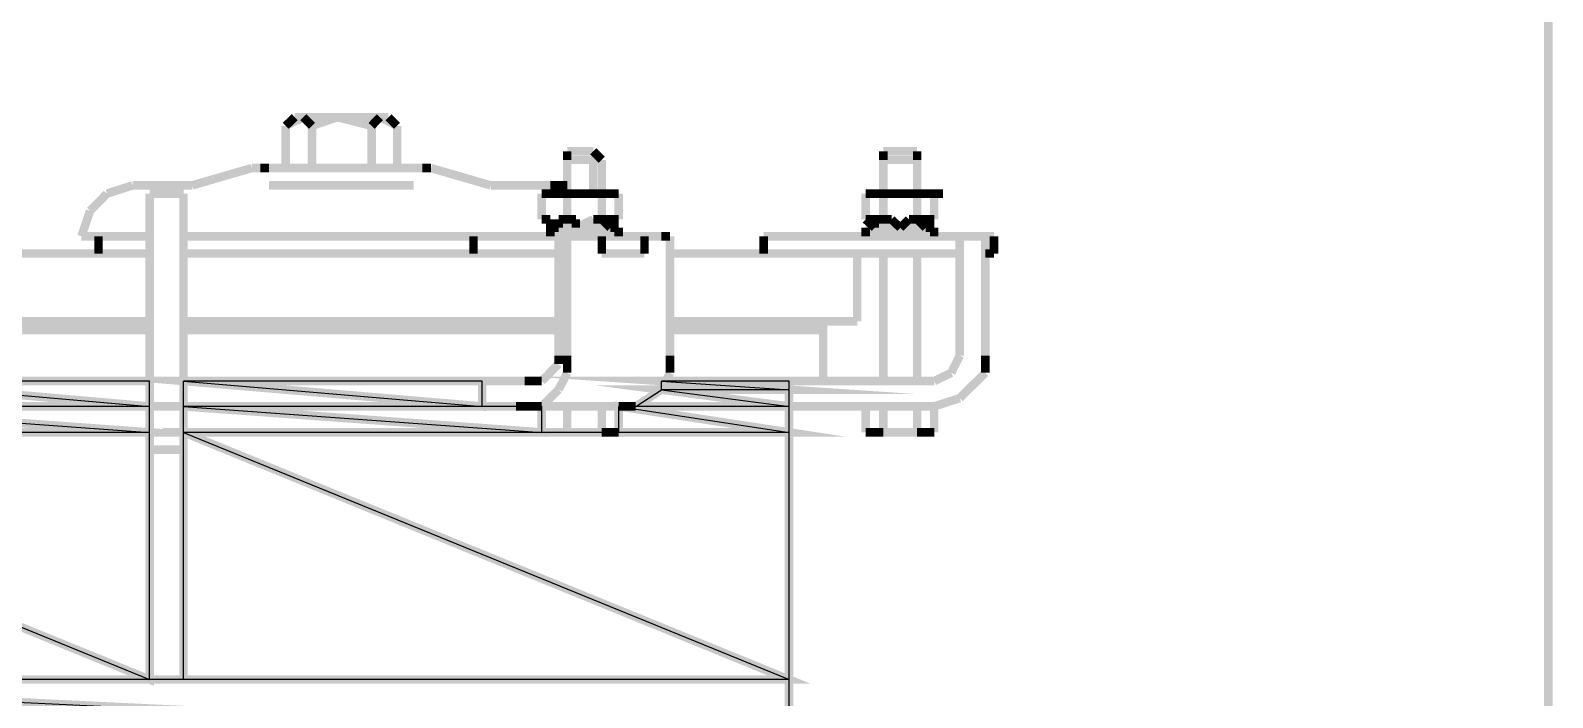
# Model space of a CAD drawing. Extents: x 219 to 1226, y 175 to 465.
# Drawn here: x 338.01 to 345.58, y 229.28 to 232.6 of the extents above; entities that cross this region are included whole.
import ezdxf

# ---------------------------------------------------------------- set-up
doc = ezdxf.new("R2010")
doc.units = 0
doc.header["$MEASUREMENT"] = 0
doc.layers.add('C00-00-00-BLACK', color=7, linetype='Continuous')
doc.layers.add('CC6-C8-CA', color=254, linetype='Continuous')

msp = doc.modelspace()

# ---------------------------------------------------------------- linework, layer by layer
at = {"layer": 'C00-00-00-BLACK', "const_width": 0.0423}
for points in [[(345.5591, 225.3466), (345.5591, 239.1656)], [(339.3681, 232.1706), (339.2801, 232.1276)], [(339.2801, 232.1276), (339.3251, 232.1706)], [(339.7911, 232.1706), (339.3251, 232.1706)], [(339.4111, 232.1276), (339.3681, 232.1706)], [(339.5371, 232.1706), (339.4111, 232.1276)], [(339.7071, 232.1276), (339.5371, 232.1706)], [(339.7481, 232.1706), (339.7071, 232.1276)], [(339.8341, 232.1276), (339.7481, 232.1706)], [(339.8341, 232.1276), (339.7911, 232.1706)], [(339.2801, 231.9176), (339.2801, 232.1276)], [(339.4111, 231.9176), (339.4111, 232.1276)], [(339.7071, 231.9176), (339.7071, 232.1276)], [(339.8341, 231.9176), (339.8341, 232.1276)], [(340.8091, 232.0016), (340.6801, 232.0016)], [(340.6801, 231.9586), (340.6801, 232.0016)], [(340.8521, 231.9586), (340.8091, 232.0016)], [(342.4201, 232.0016), (342.2521, 232.0016)], [(342.2521, 232.0016), (342.2521, 231.9586)], [(342.4201, 231.9586), (342.4201, 232.0016)], [(338.8151, 231.8316), (339.1111, 231.9176)], [(340.0031, 231.9176), (339.1111, 231.9176)], [(339.1531, 231.9176), (339.1961, 231.9176)], [(339.9601, 231.9176), (339.1531, 231.9176)], [(339.9601, 231.9176), (340.0031, 231.9176)], [(340.0031, 231.9176), (340.2991, 231.8316)], [(340.6801, 231.9586), (340.6801, 231.7906)], [(340.6801, 231.9586), (340.6801, 231.7906)], [(340.8521, 231.9586), (340.6801, 231.9586)], [(340.8091, 231.9586), (340.8091, 231.7906)], [(340.8521, 231.7906), (340.8521, 231.9586)], [(342.2521, 231.9586), (342.2521, 231.7906)], [(342.2521, 231.9586), (342.2521, 231.7906)], [(342.2521, 231.9586), (342.4201, 231.9586)], [(342.4201, 231.9586), (342.4201, 231.7906)], [(342.4201, 231.7906), (342.4201, 231.9586)], [(338.3911, 231.7906), (338.3071, 231.7046)], [(338.5181, 231.8316), (338.3911, 231.7906)], [(338.5181, 231.8316), (338.8151, 231.8316)], [(338.6031, 229.3746), (338.6031, 231.7906)], [(338.6031, 231.7906), (338.7721, 231.7906)], [(338.7721, 229.3746), (338.7721, 231.7906)], [(339.9171, 231.8316), (339.1961, 231.8316)], [(340.2991, 231.8316), (340.5961, 231.8316)], [(340.5531, 231.7906), (340.5961, 231.7906)], [(340.5531, 231.7906), (340.5531, 231.6626)], [(340.6801, 231.8316), (340.5961, 231.8316)], [(340.5961, 231.7906), (340.6371, 231.7906)], [(340.5961, 231.7906), (340.6371, 231.7906)], [(340.6371, 231.7906), (340.8951, 231.7906)], [(340.6371, 231.7906), (340.6801, 231.7906)], [(340.6371, 231.7906), (340.6801, 231.7906)], [(340.6801, 231.7906), (340.7231, 231.7906)], [(340.6801, 231.7906), (340.6801, 231.6626)], [(340.7231, 231.7906), (340.7671, 231.7906)], [(340.7231, 231.7906), (340.8091, 231.7906)], [(340.8091, 231.7906), (340.8521, 231.7906)], [(340.8521, 231.7906), (340.8951, 231.7906)], [(340.8521, 231.7906), (340.8951, 231.7906)], [(340.8521, 231.7906), (340.8521, 231.6626)], [(340.8951, 231.7906), (340.9361, 231.7906)], [(340.9361, 231.6626), (340.9361, 231.7906)], [(342.1641, 231.7906), (342.1641, 231.6626)], [(342.1641, 231.7906), (342.2091, 231.7906)], [(342.1641, 231.7906), (342.2091, 231.7906)], [(342.2091, 231.7906), (342.4631, 231.7906)], [(342.2091, 231.7906), (342.2521, 231.7906)], [(342.2521, 231.7906), (342.2931, 231.7906)], [(342.2521, 231.7906), (342.2521, 231.6626)], [(342.2931, 231.7906), (342.3361, 231.7906)], [(342.3361, 231.7906), (342.3791, 231.7906)], [(342.3791, 231.7906), (342.4201, 231.7906)], [(342.4201, 231.7906), (342.4201, 231.6626)], [(342.4201, 231.7906), (342.4631, 231.7906)], [(342.4201, 231.7906), (342.4631, 231.7906)], [(342.4201, 231.7906), (342.4631, 231.7906)], [(342.4631, 231.7906), (342.5051, 231.7906)], [(342.5051, 231.6626), (342.5051, 231.7906)], [(342.5051, 231.7906), (342.5481, 231.7906)], [(338.3071, 231.7046), (338.2641, 231.5786)], [(340.5961, 231.6626), (340.5531, 231.6626)], [(340.5961, 231.6206), (340.5961, 231.6626)], [(340.9361, 231.6206), (340.5961, 231.6206)], [(340.5961, 231.6206), (340.5961, 231.5786)], [(340.6371, 231.6206), (340.5961, 231.6206)], [(340.6801, 231.6626), (340.6371, 231.6626)], [(340.6371, 231.6626), (340.6371, 231.6206)], [(340.7231, 231.6626), (340.6801, 231.6626)], [(340.8091, 231.6626), (340.7231, 231.6206)], [(340.7231, 231.6206), (340.7231, 231.6626)], [(340.8521, 231.6626), (340.8091, 231.6626)], [(340.8951, 231.6206), (340.8521, 231.6626)], [(340.8521, 231.6626), (340.8951, 231.6626)], [(340.9361, 231.6626), (340.8951, 231.6626)], [(340.8951, 231.6626), (340.8951, 231.6206)], [(340.8951, 231.6206), (340.9361, 231.6206)], [(340.9361, 231.5786), (340.9361, 231.6206)], [(342.2091, 231.6206), (342.1641, 231.6626)], [(342.1641, 231.6626), (342.2091, 231.6626)], [(342.5051, 231.6206), (342.1641, 231.6206)], [(342.1641, 231.6206), (342.1641, 231.5786)], [(342.2521, 231.6626), (342.2091, 231.6626)], [(342.2091, 231.6626), (342.2091, 231.6206)], [(342.2931, 231.6626), (342.2521, 231.6626)], [(342.3361, 231.6206), (342.2931, 231.6626)], [(342.3791, 231.6626), (342.3361, 231.6206)], [(342.4201, 231.6626), (342.3791, 231.6626)], [(342.4631, 231.6206), (342.4201, 231.6626)], [(342.4201, 231.6626), (342.4631, 231.6626)], [(342.5051, 231.6626), (342.4631, 231.6626)], [(342.4631, 231.6626), (342.4631, 231.6206)], [(342.4631, 231.6206), (342.5051, 231.6206)], [(342.5051, 231.5786), (342.5051, 231.6206)], [(338.6031, 231.5786), (338.2641, 231.5786)], [(338.3491, 231.4926), (338.3491, 231.5786)], [(340.2141, 231.5786), (338.7721, 231.5786)], [(341.1481, 231.5786), (340.2141, 231.5786)], [(340.2141, 231.5786), (340.2141, 231.4926)], [(340.6371, 231.5786), (340.6371, 230.9856)], [(340.8521, 231.5786), (340.6371, 231.5786)], [(340.6801, 231.5786), (340.6801, 230.9856)], [(340.8521, 231.5786), (340.8521, 231.4926)], [(340.8521, 231.5786), (340.8521, 231.4926)], [(341.1911, 231.5786), (341.0641, 231.5786)], [(341.0641, 231.5786), (341.0641, 231.4926)], [(341.1481, 231.5786), (341.1911, 231.5786)], [(341.1911, 231.5786), (341.1911, 230.9856)], [(342.8021, 231.5786), (341.6571, 231.5786)], [(341.6571, 231.5786), (341.6571, 231.4926)], [(342.6321, 231.5786), (342.6321, 230.9856)], [(342.7591, 231.5786), (342.6321, 231.5786)], [(342.7591, 231.5786), (342.7591, 230.9856)], [(342.8021, 231.4926), (342.8021, 231.5786)], [(338.6031, 231.4926), (336.7371, 231.4926)], [(338.7721, 231.4926), (340.6371, 231.4926)], [(340.8521, 231.4926), (341.0641, 231.4926)], [(341.0641, 231.4926), (340.8521, 231.4926)], [(340.8521, 231.4926), (341.0641, 231.4926)], [(341.1911, 231.4926), (342.6321, 231.4926)], [(342.1221, 231.4926), (342.1221, 231.1556)], [(342.2521, 231.4926), (342.2521, 230.8586)], [(342.4201, 231.4926), (342.4201, 230.8586)], [(342.7591, 231.4926), (342.8021, 231.4926)], [(336.7371, 231.1556), (338.6031, 231.1556)], [(336.7371, 231.1126), (338.6031, 231.1126)], [(338.7721, 231.1556), (340.6371, 231.1556)], [(338.7721, 231.1126), (340.6371, 231.1126)], [(341.1911, 231.1556), (342.1221, 231.1556)], [(341.1911, 231.1126), (341.9531, 231.1126)], [(341.9531, 231.1556), (341.9531, 230.8586)], [(340.6371, 230.9436), (340.5531, 230.8586)], [(340.6371, 230.9856), (340.6371, 230.9436)], [(340.6801, 230.9856), (340.6801, 230.9436)], [(340.6801, 230.9436), (340.6801, 230.8996)], [(341.1911, 230.9856), (341.1911, 230.9436)], [(341.1911, 230.9436), (341.1911, 230.8996)], [(342.5901, 230.8996), (342.6321, 230.9856)], [(342.7591, 230.8996), (342.7591, 230.9856)], [(336.8641, 230.8586), (338.6031, 230.8586)], [(338.7721, 230.8586), (340.5101, 230.8586)], [(340.4691, 230.8586), (340.2571, 230.8586)], [(340.2571, 230.8586), (340.2571, 230.7326)], [(340.5531, 230.8586), (340.4691, 230.8586)], [(340.6801, 230.8996), (340.6371, 230.8156)], [(341.1911, 230.8996), (341.1481, 230.8156)], [(341.1481, 230.8586), (341.9531, 230.8586)], [(342.5051, 230.8586), (341.7831, 230.8586)], [(341.7831, 230.8586), (341.7831, 230.7326)], [(342.5051, 230.8586), (342.5901, 230.8996)], [(342.6321, 230.7736), (342.7591, 230.8996)], [(340.6371, 230.8156), (340.5531, 230.7326)], [(341.1481, 230.8156), (341.0211, 230.7326)], [(338.6031, 230.7326), (338.7721, 230.7326)], [(340.9361, 230.7326), (340.2571, 230.7326)], [(340.5101, 230.7326), (340.4261, 230.7326)], [(340.5531, 230.7326), (340.5101, 230.7326)], [(340.5531, 230.6036), (340.5531, 230.7326)], [(340.6801, 230.7326), (340.6801, 230.6036)], [(340.8521, 230.7326), (340.8521, 230.6036)], [(340.9791, 230.7326), (340.9361, 230.7326)], [(340.9361, 230.7326), (340.9361, 230.6036)], [(341.0211, 230.7326), (340.9791, 230.7326)], [(341.7831, 230.7326), (341.7831, 229.0786)], [(342.5051, 230.7326), (341.7831, 230.7326)], [(342.1641, 230.6036), (342.1641, 230.7326)], [(342.2521, 230.7326), (342.2521, 230.6036)], [(342.4201, 230.7326), (342.4201, 230.6036)], [(342.5051, 230.7326), (342.6321, 230.7736)], [(342.5051, 230.7326), (342.5051, 230.6036)], [(340.6801, 230.6036), (340.5531, 230.6036)], [(340.8951, 230.6036), (340.6371, 230.6036)], [(340.8521, 230.6036), (340.6801, 230.6036)], [(340.9361, 230.6036), (340.8521, 230.6036)], [(342.2521, 230.6036), (342.1641, 230.6036)], [(342.4631, 230.6036), (342.2091, 230.6036)], [(342.4201, 230.6036), (342.2521, 230.6036)], [(342.5051, 230.6036), (342.4201, 230.6036)], [(338.6031, 230.5176), (338.7721, 230.5176)], [(338.6031, 229.3746), (338.7721, 229.3746)]]:
    msp.add_lwpolyline(points, dxfattribs=at)
at = {"layer": 'CC6-C8-CA', "const_width": 0.0423}
for points in [[(338.6031, 230.8586), (337.1621, 230.8586), (338.6031, 230.7326), (338.6031, 230.8586)], [(337.1621, 230.8586), (338.6031, 230.7326), (337.1621, 230.7326), (337.1621, 230.8586)], [(340.2571, 230.8586), (338.7721, 230.8586), (340.2571, 230.7326), (340.2571, 230.8586)], [(338.7721, 230.8586), (340.2571, 230.7326), (338.7721, 230.7326), (338.7721, 230.8586)], [(341.7831, 230.8586), (341.1481, 230.8586), (341.7831, 230.8156), (341.7831, 230.8586)], [(341.1481, 230.8586), (341.7831, 230.8156), (341.1481, 230.8156), (341.1481, 230.8586)], [(341.7831, 230.8156), (341.1481, 230.8156), (341.7831, 230.7326), (341.7831, 230.8156)], [(341.1481, 230.8156), (341.7831, 230.7326), (341.0211, 230.7326), (341.1481, 230.8156)], [(338.6031, 230.7326), (336.8231, 230.7326), (338.6031, 230.6036), (338.6031, 230.7326)], [(336.8231, 230.7326), (338.6031, 230.6036), (336.8231, 230.6036), (336.8231, 230.7326)], [(340.5531, 230.7326), (338.7721, 230.7326), (340.5531, 230.6036), (340.5531, 230.7326)], [(338.7721, 230.7326), (340.5531, 230.6036), (338.7721, 230.6036), (338.7721, 230.7326)], [(341.7831, 230.7326), (340.9361, 230.7326), (341.7831, 230.6036), (341.7831, 230.7326)], [(340.9361, 230.7326), (341.7831, 230.6036), (340.9361, 230.6036), (340.9361, 230.7326)], [(338.6031, 230.6036), (335.5921, 230.6036), (338.6031, 229.3746), (338.6031, 230.6036)], [(335.5921, 230.6036), (338.6031, 229.3746), (335.5921, 229.3746), (335.5921, 230.6036)], [(341.7831, 230.6036), (338.7721, 230.6036), (341.7831, 229.3746), (341.7831, 230.6036)], [(338.7721, 230.6036), (341.7831, 229.3746), (338.7721, 229.3746), (338.7721, 230.6036)], [(341.7831, 229.3746), (335.5921, 229.3746), (341.7831, 229.0786), (341.7831, 229.3746)]]:
    msp.add_lwpolyline(points, close=True, dxfattribs=at)
at = {"layer": 'CC6-C8-CA'}
for points in [[(338.6031, 230.8586), (337.1621, 230.8586), (338.6031, 230.7326), (338.6031, 230.8586)], [(337.1621, 230.8586), (338.6031, 230.7326), (337.1621, 230.7326), (337.1621, 230.8586)], [(340.2571, 230.8586), (338.7721, 230.8586), (340.2571, 230.7326), (340.2571, 230.8586)], [(338.7721, 230.8586), (340.2571, 230.7326), (338.7721, 230.7326), (338.7721, 230.8586)], [(341.1481, 230.8156), (341.7831, 230.7326), (341.0211, 230.7326), (341.1481, 230.8156)], [(341.7831, 230.8586), (341.1481, 230.8586), (341.7831, 230.8156), (341.7831, 230.8586)], [(341.1481, 230.8586), (341.7831, 230.8156), (341.1481, 230.8156), (341.1481, 230.8586)], [(341.7831, 230.8156), (341.1481, 230.8156), (341.7831, 230.7326), (341.7831, 230.8156)], [(338.6031, 230.7326), (336.8231, 230.7326), (338.6031, 230.6036), (338.6031, 230.7326)], [(336.8231, 230.7326), (338.6031, 230.6036), (336.8231, 230.6036), (336.8231, 230.7326)], [(340.5531, 230.7326), (338.7721, 230.7326), (340.5531, 230.6036), (340.5531, 230.7326)], [(338.7721, 230.7326), (340.5531, 230.6036), (338.7721, 230.6036), (338.7721, 230.7326)], [(341.7831, 230.7326), (340.9361, 230.7326), (341.7831, 230.6036), (341.7831, 230.7326)], [(340.9361, 230.7326), (341.7831, 230.6036), (340.9361, 230.6036), (340.9361, 230.7326)], [(338.6031, 230.6036), (335.5921, 230.6036), (338.6031, 229.3746), (338.6031, 230.6036)], [(335.5921, 230.6036), (338.6031, 229.3746), (335.5921, 229.3746), (335.5921, 230.6036)], [(341.7831, 230.6036), (338.7721, 230.6036), (341.7831, 229.3746), (341.7831, 230.6036)], [(338.7721, 230.6036), (341.7831, 229.3746), (338.7721, 229.3746), (338.7721, 230.6036)], [(341.7831, 229.3746), (335.5921, 229.3746), (341.7831, 229.0786), (341.7831, 229.3746)]]:
    msp.add_lwpolyline(points, close=True, dxfattribs=at)

doc.saveas('drawing.dxf')
